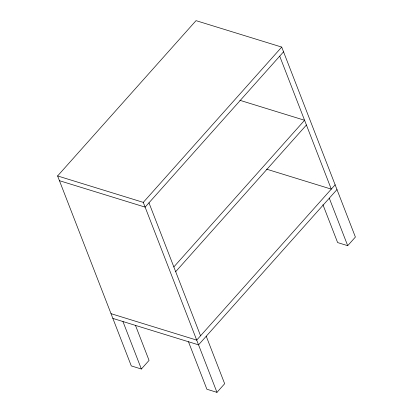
<?xml version="1.0" encoding="UTF-8"?>
<svg xmlns="http://www.w3.org/2000/svg" width="413" height="413" viewBox="0 0 413 413"><rect width="100%" height="100%" fill="white"/><g stroke="black" fill="none" stroke-linecap="round" stroke-linejoin="round"><path stroke-width="0.62" d="M135.536 325.527L149.057 360.394L141.37 369.021L131.288 365.913L57.603 175.943L196.03 20.65L281.712 47.087L355.397 237.057L347.705 245.683L337.627 242.576L322.935 204.703M206.237 336.228L224.662 383.723L216.97 392.35L143.285 202.38L281.712 47.087M283.555 51.837L145.128 207.13L59.446 180.693M173.842 266.932L304.577 120.266L239.876 100.302M175.685 271.682L306.42 125.015M335.134 184.817L196.707 340.111L111.025 313.668M336.977 189.567L198.55 344.855L112.868 318.418M266.566 169.16L331.288 189.128L279.709 56.153M57.603 175.943L143.285 202.38M216.97 392.35L206.887 389.242L188.467 341.747M329.285 198.194L347.705 245.683M148.974 202.814L200.553 335.795M122.945 321.531L141.37 369.021"/></g></svg>
